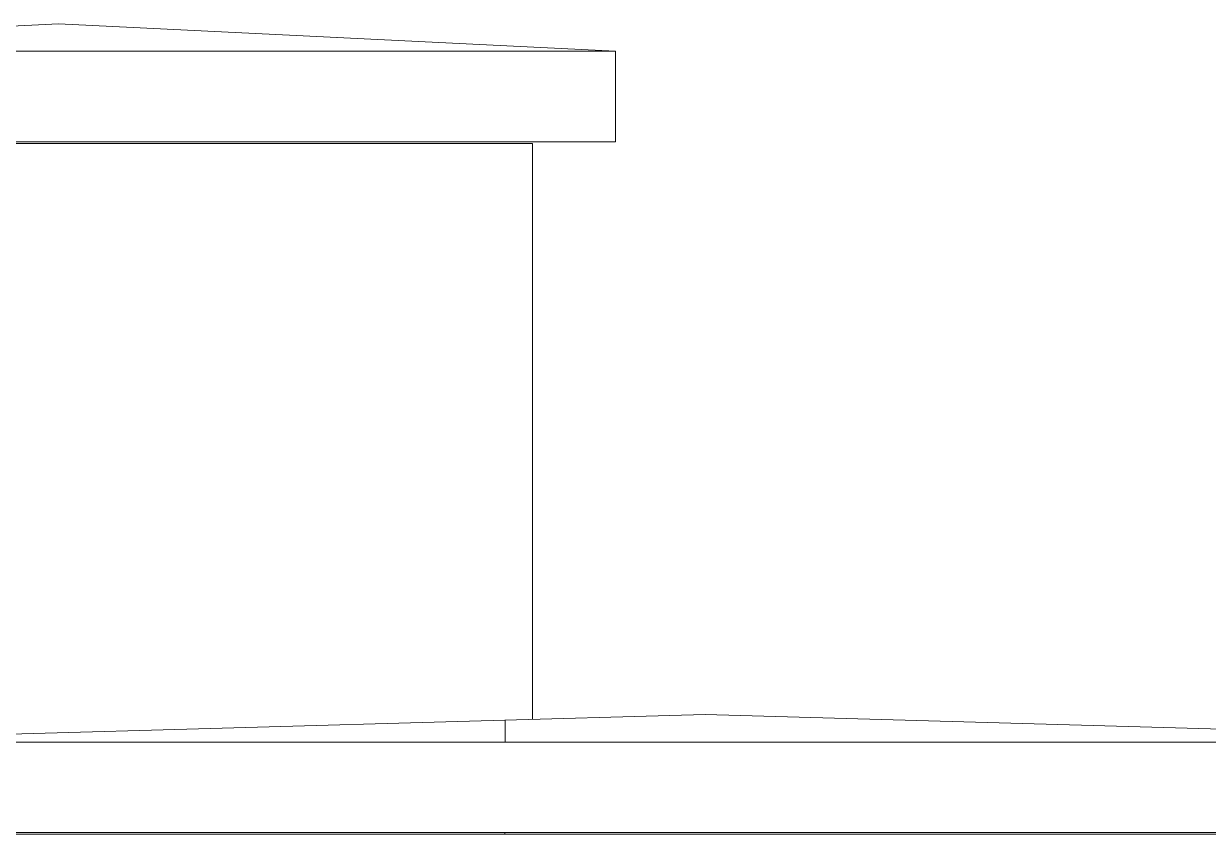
# Model space of a CAD drawing. Header units: millimetres. Extents: x -515342 to 330399, y -224905 to 507333.
# Drawn here: x 223707 to 224994, y 105631 to 106512 of the extents above; entities that cross this region are included whole.
import ezdxf

# ---------------------------------------------------------------- set-up
doc = ezdxf.new("R2010")
doc.units = ezdxf.units.MM
for name, color, linetype, lineweight in [('Крыша', 7, 'Continuous', 0), ('Крыша штриховка', 7, 'Continuous', 0), ('Стены внутренние', 7, 'Continuous', 0), ('Стены наружные', 7, 'Continuous', 0)]:
    doc.layers.add(name, color=color, linetype=linetype, lineweight=lineweight)

msp = doc.modelspace()

# ---------------------------------------------------------------- hatches: boundary and pattern name
at = {"layer": 'Крыша штриховка'}
h = msp.add_hatch(dxfattribs=at)
h.set_pattern_fill('FP_27', color=256, style=0, pattern_type=2)
h.set_pattern_definition([(0, (229827.5, 107332.9), (0, 942.82), []), (90, (229827.5, 107332.9), (-900, 6e-14), [])])
h.paths.add_polyline_path([(224349.7438, 106481.5929), (223744.987, 106511.5929), (223169.7438, 106481.5929), (223224.0722, 106481.5929)])
h = msp.add_hatch(dxfattribs=at)
h.set_pattern_fill('FP_26', color=256, style=0, pattern_type=2)
h.set_pattern_definition([(0, (229827, 101131), (0, 10000), []), (90, (229827.5, 101131.4), (-900, 6e-14), [])])
h.paths.add_polyline_path([(224349.7438, 106383.3929), (224349.7438, 106481.5929), (223169.7438, 106481.5929), (223169.7438, 106383.3929), (223224.0722, 106383.3929)])
h = msp.add_hatch(dxfattribs=at)
h.set_pattern_fill('FP_20', color=256, style=0, pattern_type=2)
h.set_pattern_definition([(0, (230529.7, 106570), (0, 919.17), []), (90, (230529.7, 106570), (-900, 6e-14), [])])
h.paths.add_polyline_path([(223389.7438, 105731.5929), (225504.7438, 105731.5929), (224447.2438, 105761.5929), (223436.9247, 105732.9313)])

# ---------------------------------------------------------------- linework, layer by layer
at = {"layer": 'Крыша'}
for p, q in [((223169.7438, 106481.5929), (223744.987, 106511.5929)), ((223744.987, 106511.5929), (224349.7438, 106481.5929)), ((224349.7438, 106481.5929), (223169.7438, 106481.5929)), ((224349.7438, 106383.3929), (224349.7438, 106481.5929)), ((224349.7438, 106383.3929), (223169.7438, 106383.3929)), ((223389.7438, 105731.5929), (224447.2438, 105761.5929)), ((224447.2438, 105761.5929), (225504.7438, 105731.5929)), ((225504.7438, 105731.5929), (223389.7438, 105731.5929)), ((225504.7438, 105633.3929), (223389.7438, 105633.3929))]:
    msp.add_line(p, q, dxfattribs=at)
at = {"layer": 'Стены внутренние'}
for p, q in [((224259.7438, 106381.3929), (223259.7438, 106381.3929)), ((224259.7438, 105756.2737), (224259.7438, 106381.3929)), ((225414.7438, 105631.3929), (223479.7438, 105631.3929))]:
    msp.add_line(p, q, dxfattribs=at)
at = {"layer": 'Стены наружные'}
msp.add_line((224229.7438, 105631.3929), (224229.7438, 105633.3929), dxfattribs=at)

doc.saveas('drawing.dxf')
